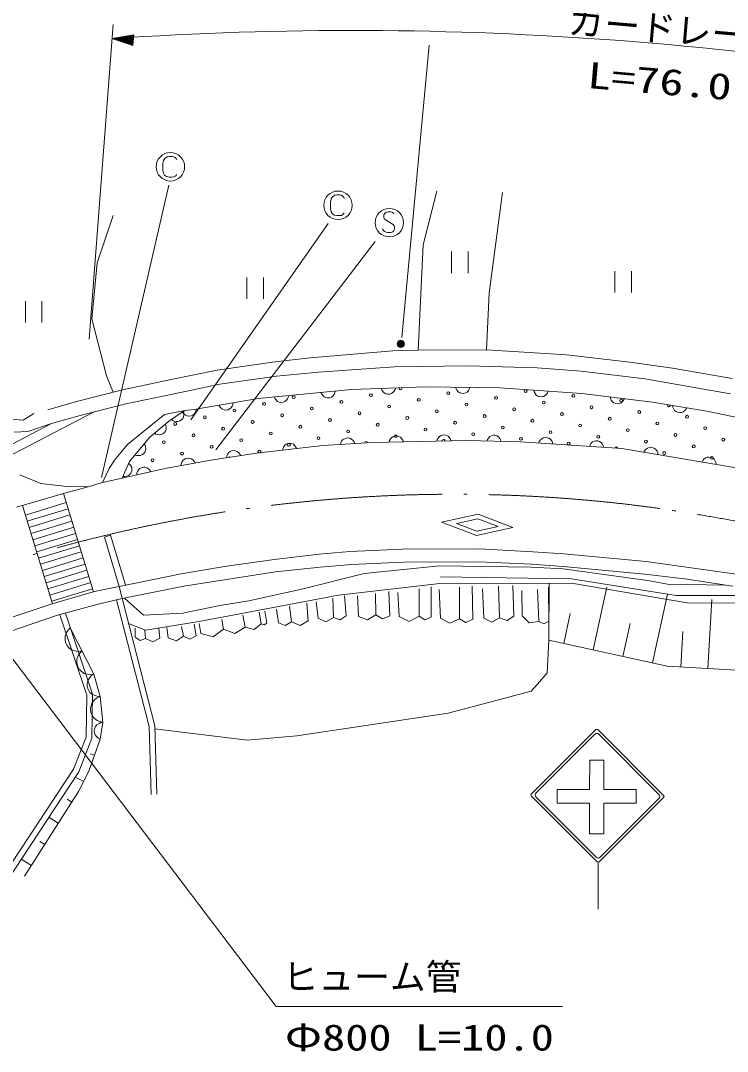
# Model space of a CAD drawing. Units: millimetres, scale not verified. Extents: x 11078 to 651078, y -105989 to 254011.
# Drawn here: x 71293 to 120711, y 138255 to 210272 of the extents above; entities that cross this region are included whole.
import ezdxf
from ezdxf.enums import TextEntityAlignment as Align

# ---------------------------------------------------------------- set-up
doc = ezdxf.new("R2010")
doc.units = ezdxf.units.MM
doc.header["$LTSCALE"] = 1000
doc.linetypes.add('LONG_DASHED_DOTTED', pattern=[15.25, 12, -1.5, 0.25, -1.5])
for name, color, linetype, lineweight in [('S-BGD', 7, 'Continuous', 13), ('S-BGD-HTXT', 6, 'Continuous', 13), ('S-BMK', 2, 'LONG_DASHED_DOTTED', 13)]:
    doc.layers.add(name, color=color, linetype=linetype, lineweight=lineweight)
doc.styles.add('ＭＳ ゴシック', font='')
doc.styles.get('ＭＳ ゴシック').set_extended_font_data('MS Gothic')

# ---------------------------------------------------------------- blocks, each defined once
blk = doc.blocks.new('BUHIN34')
at = {"color": 7, "linetype": 'Continuous', "lineweight": 13}
blk.add_lwpolyline([(-493, 83), (-435, 190), (-359, 276), (-247, 369), (-129, 410), (-7, 425), (146, 399), (256, 345), (354, 268), (432, 143), (475, 37), (493, -83)], dxfattribs=at)
blk = doc.blocks.new('BUHIN35')
at = {"color": 7, "linetype": 'Continuous', "lineweight": 13}
blk.add_lwpolyline([(-499, 32), (-452, 144), (-386, 238), (-284, 341), (-170, 394), (-51, 422), (104, 412), (219, 369), (325, 302), (415, 186), (469, 85), (499, -32)], dxfattribs=at)
blk = doc.blocks.new('BUHIN37')
at = {"color": 7, "linetype": 'Continuous', "lineweight": 13}
blk.add_lwpolyline([(-500, -9), (-462, 106), (-404, 205), (-311, 317), (-202, 379), (-85, 416), (70, 419), (188, 386), (299, 328), (398, 220), (460, 124), (500, 9)], dxfattribs=at)
blk = doc.blocks.new('BUHIN49')
at = {"color": 7, "linetype": 'Continuous', "lineweight": 13}
blk.add_lwpolyline([(498, 48), (469, -70), (419, -173), (335, -292), (231, -362), (117, -408), (-37, -423), (-157, -400), (-272, -350), (-380, -250), (-449, -159), (-498, -48)], dxfattribs=at)
blk = doc.blocks.new('BUHIN141')
at = {"color": 7, "linetype": 'Continuous', "lineweight": 13}
blk.add_lwpolyline([(-411, 808), (-566, 652), (-674, 475), (-772, 227), (-778, 0), (-742, -220), (-615, -471), (-457, -630), (-270, -758), (-12, -825), (193, -838), (411, -808)], dxfattribs=at)
blk = doc.blocks.new('BUHIN168')
at = {"color": 7, "linetype": 'Continuous', "lineweight": 13}
for p, q in [((-578, 750), (-578, -750)), ((574, -750), (574, 750))]:
    blk.add_line(p, q, dxfattribs=at)
blk = doc.blocks.new('BUHIN171')
at = {"color": 7, "linetype": 'Continuous', "lineweight": 13}
blk.add_lwpolyline([(310, 645), (255, 705), (180, 740), (75, 760), (-80, 760), (-210, 725), (-320, 650), (-385, 540), (-390, 425), (-385, 350), (-345, 250), (-275, 195), (270, -120), (330, -210), (370, -335), (360, -455), (325, -550), (255, -640), (100, -685), (-130, -685), (-230, -670), (-325, -625), (-405, -550), (-475, -435)], dxfattribs=at)
blk.add_circle((0, 0), 995, dxfattribs=at)
blk = doc.blocks.new('BUHIN172')
at = {"color": 7, "linetype": 'Continuous', "lineweight": 13}
blk.add_lwpolyline([(440, 475), (400, 570), (330, 640), (235, 695), (120, 725), (-75, 725), (-230, 695), (-390, 585), (-485, 445), (-525, 245), (-525, -245), (-485, -455), (-410, -580), (-265, -685), (-85, -725), (105, -725), (250, -710), (325, -665), (395, -600), (425, -530)], dxfattribs=at)
blk.add_circle((0, 0), 995, dxfattribs=at)
blk = doc.blocks.new('BUHIN173')
at = {"color": 7, "linetype": 'Continuous', "lineweight": 13}
for centre, radius in [((0, 0), 250), ((0, 0), 219), ((0, 0), 188), ((0, 0), 156), ((0, 0), 125), ((0, 0), 93.8), ((0, -1), 62.5), ((0, 0), 31.2)]:
    blk.add_circle(centre, radius, dxfattribs=at)

msp = doc.modelspace()

# ---------------------------------------------------------------- linework, layer by layer
at = {"layer": 'S-BGD'}
for p, q in [((97942, 188134), (99853, 208554)), ((81653, 198777), (76942, 178352)), ((100384, 198354), (99445, 194596)), ((104057, 191222), (104997, 198268)), ((76655, 193357), (77765, 196646)), ((92804, 196093), (83203, 182378)), ((84933, 180291), (96084, 194841)), ((99445, 194596), (99082, 187245)), ((76271, 189429), (76655, 193357)), ((103860, 187260), (104057, 191222)), ((77295, 185457), (76271, 189429)), ((97318, 187200), (99082, 187245)), ((99082, 187245), (103860, 187260)), ((103860, 187260), (109452, 186916)), ((89079, 186424), (91546, 186722)), ((91546, 186722), (97318, 187200)), ((109452, 186916), (113894, 186408)), ((81826, 185187), (85047, 185850)), ((85047, 185850), (89079, 186424)), ((97445, 186087), (92117, 185702)), ((102574, 186155), (97445, 186087)), ((107403, 186019), (102574, 186155)), ((110483, 185770), (107403, 186019)), ((113894, 186408), (116869, 185989)), ((116869, 185989), (121041, 185271)), ((77774, 184313), (77295, 185457)), ((78428, 184480), (81826, 185187)), ((89196, 185430), (85218, 184864)), ((92117, 185702), (89196, 185430)), ((114940, 185249), (110483, 185770)), ((120921, 184207), (114940, 185249)), ((75200, 183656), (78428, 184480)), ((85218, 184864), (82028, 184207)), ((87904, 183859), (94424, 184491)), ((94424, 184491), (99598, 184688)), ((99598, 184688), (104812, 184609)), ((104812, 184609), (110542, 184214)), ((73190, 183081), (75200, 183656)), ((82028, 184207), (78654, 183505)), ((83401, 183108), (87904, 183859)), ((110542, 184214), (115480, 183622)), ((76427, 182937), (65478, 177246)), ((78654, 183505), (75461, 182690)), ((82769, 183029), (81347, 182752)), ((81742, 182358), (82769, 183029)), ((82769, 183029), (83401, 183108)), ((115480, 183622), (119272, 182990)), ((119272, 182990), (123775, 182042)), ((70607, 182433), (71478, 182363)), ((71478, 182363), (72210, 182816)), ((75461, 182690), (73465, 182119)), ((81347, 182752), (78758, 180668)), ((80320, 181173), (81742, 182358)), ((65248, 177859), (73465, 182119)), ((70851, 181527), (71792, 181562)), ((71792, 181562), (73465, 182119)), ((78898, 179474), (80320, 181173)), ((95884, 180807), (92421, 180580)), ((102547, 180934), (95884, 180807)), ((106238, 180833), (102547, 180934)), ((113331, 180378), (106238, 180833)), ((78758, 180668), (77851, 179558)), ((87778, 180049), (84593, 179569)), ((92421, 180580), (87778, 180049)), ((125530, 178330), (113331, 180378)), ((77851, 179558), (77481, 178987)), ((78400, 178305), (78898, 179474)), ((84593, 179569), (81408, 178987)), ((77481, 178987), (77010, 177997)), ((81408, 178987), (78400, 178305)), ((71248, 178545), (72716, 177920)), ((72716, 177920), (74525, 177722)), ((76013, 177697), (77010, 177997)), ((77010, 177997), (78400, 178305)), ((74281, 177234), (71004, 176277)), ((76013, 177697), (74281, 177234)), ((76391, 170358), (74288, 177236)), ((74525, 177722), (76013, 177697)), ((71629, 175728), (74483, 176600)), ((71423, 176403), (73524, 169530)), ((71761, 175298), (74614, 176170)), ((74746, 175740), (71893, 174868)), ((100732, 175225), (103282, 175783)), ((103282, 175783), (105718, 174846)), ((72024, 174437), (74877, 175309)), ((103168, 174288), (100732, 175225)), ((103258, 175471), (101773, 175146)), ((101773, 175146), (103192, 174600)), ((103258, 175471), (104677, 174925)), ((75009, 174879), (72156, 174007)), ((72287, 173577), (75140, 174449)), ((77159, 174183), (77590, 174311)), ((77590, 174311), (78616, 170861)), ((105718, 174846), (103168, 174288)), ((104677, 174925), (103192, 174600)), ((75272, 174018), (72419, 173146)), ((72550, 172716), (75403, 173588)), ((78185, 170732), (77159, 174183)), ((75535, 173158), (72682, 172286)), ((89022, 172625), (92165, 172993)), ((92165, 172993), (94308, 173176)), ((94308, 173176), (97981, 173340)), ((97981, 173340), (103368, 173360)), ((103368, 173360), (107104, 173156)), ((107104, 173156), (109267, 173013)), ((109267, 173013), (115043, 172482)), ((72813, 171855), (75667, 172727)), ((75798, 172297), (72945, 171425)), ((82530, 171625), (85551, 172136)), ((85551, 172136), (89022, 172625)), ((94429, 172280), (92245, 172076)), ((98062, 172443), (94429, 172280)), ((95308, 171648), (100593, 172179)), ((103348, 172464), (98062, 172443)), ((100593, 172179), (107002, 172097)), ((107021, 172301), (103348, 172464)), ((109225, 172137), (107021, 172301)), ((114939, 171607), (109225, 172137)), ((115043, 172482), (121328, 171605)), ((73076, 170994), (75930, 171867)), ((76061, 171436), (73208, 170564)), ((78177, 170731), (82530, 171625)), ((89123, 171750), (82695, 170750)), ((92245, 172076), (89123, 171750)), ((91042, 170566), (95308, 171648)), ((109816, 171280), (100654, 171403)), ((107002, 172097), (109226, 171974)), ((109226, 171974), (115287, 171138)), ((117899, 171240), (114939, 171607)), ((73340, 170134), (76193, 171006)), ((76462, 170379), (78177, 170731)), ((78177, 170731), (80672, 161004)), ((82695, 170750), (78392, 169895)), ((93521, 170122), (100614, 170940)), ((100000, 168589), (100000, 170702)), ((100614, 170940), (109811, 170976)), ((102905, 168444), (102857, 170750)), ((104784, 168541), (104712, 170750)), ((105768, 168661), (105720, 170798)), ((108234, 166979), (108252, 170970)), ((109811, 170976), (117902, 169596)), ((117123, 170117), (109816, 171280)), ((111337, 166304), (112289, 170685)), ((115287, 171138), (116532, 170893)), ((116532, 170893), (120596, 170825)), ((121082, 170750), (117899, 171240)), ((76324, 170576), (73471, 169703)), ((73579, 169548), (76462, 170379)), ((83774, 168287), (93521, 170122)), ((87246, 169730), (91042, 170566)), ((94056, 168685), (93936, 170077)), ((94921, 168637), (94849, 170077)), ((96122, 168757), (96098, 170245)), ((97106, 168685), (97034, 170390)), ((97767, 168637), (97671, 170318)), ((99159, 168661), (99159, 170582)), ((100648, 168517), (100552, 170534)), ((101969, 168469), (101969, 170678)), ((103679, 168517), (103583, 170582)), ((106369, 168685), (106345, 170462)), ((107521, 168300), (107425, 170534)), ((108218, 168324), (108194, 170678)), ((115474, 165405), (116514, 170189)), ((123369, 170117), (117123, 170117)), ((69181, 168082), (73579, 169548)), ((73872, 168721), (76707, 169503)), ((76707, 169503), (78392, 169895)), ((80274, 160947), (78002, 169804)), ((78557, 169928), (79878, 168729)), ((82633, 168872), (85226, 169403)), ((85226, 169403), (87246, 169730)), ((90233, 168276), (90089, 169357)), ((91409, 168348), (91313, 169573)), ((92087, 168517), (91967, 169669)), ((93168, 168565), (93120, 169909)), ((117902, 169596), (125448, 169559)), ((119334, 165007), (119629, 169836)), ((69557, 167266), (73872, 168721)), ((74037, 168766), (75925, 163146)), ((74423, 168873), (76326, 163208)), ((79878, 168729), (82633, 168872)), ((86991, 167892), (86823, 168733)), ((88120, 168132), (87975, 168949)), ((88504, 168180), (88360, 169021)), ((89320, 168204), (89176, 169141)), ((92640, 168270), (93168, 168565)), ((93168, 168565), (93642, 168402)), ((93642, 168402), (94056, 168685)), ((94921, 168637), (95551, 168396)), ((95551, 168396), (96122, 168757)), ((96122, 168757), (96596, 168475)), ((96596, 168475), (97106, 168685)), ((97767, 168637), (98469, 168300)), ((98469, 168300), (99159, 168661)), ((99159, 168661), (99562, 168414)), ((99562, 168414), (100000, 168589)), ((104237, 168252), (104784, 168541)), ((104784, 168541), (105306, 168354)), ((105306, 168354), (105768, 168661)), ((106369, 168685), (106849, 168204)), ((109269, 166754), (109723, 168844)), ((74768, 167847), (76413, 164616)), ((78840, 168148), (80030, 167688)), ((79307, 167196), (79307, 167820)), ((80030, 167688), (83774, 168287)), ((81612, 167148), (81516, 167868)), ((82693, 167268), (82548, 167940)), ((83557, 167292), (83437, 168108)), ((83893, 167460), (83773, 168156)), ((85478, 167748), (85358, 168420)), ((86271, 167442), (86991, 167892)), ((86991, 167892), (87615, 167730)), ((87615, 167730), (88120, 168132)), ((88120, 168132), (88324, 168060)), ((88324, 168060), (88504, 168180)), ((89320, 168204), (89794, 168012)), ((89794, 168012), (90233, 168276)), ((90233, 168276), (90839, 168018)), ((90839, 168018), (91409, 168348)), ((92087, 168517), (92640, 168270)), ((100648, 168517), (101297, 168162)), ((101297, 168162), (101969, 168469)), ((101969, 168469), (102431, 168222)), ((102431, 168222), (102905, 168444)), ((103679, 168517), (104237, 168252)), ((106849, 168204), (107521, 168300)), ((107521, 168300), (107875, 168138)), ((107875, 168138), (108218, 168324)), ((113405, 165855), (113904, 168146)), ((79307, 167196), (79643, 166968)), ((79643, 166968), (80027, 167100)), ((80027, 167100), (79979, 167652)), ((80027, 167100), (80537, 166860)), ((80537, 166860), (81036, 167124)), ((81036, 167124), (80964, 167796)), ((81612, 167148), (82182, 166938)), ((82182, 166938), (82693, 167268)), ((82693, 167268), (83131, 167064)), ((83131, 167064), (83557, 167292)), ((83893, 167460), (84758, 167208)), ((84758, 167208), (85478, 167748)), ((85478, 167748), (86271, 167442)), ((117450, 165123), (117600, 167585)), ((108234, 166979), (108107, 164708)), ((116508, 165180), (108234, 166979)), ((122159, 164835), (116508, 165180)), ((76413, 164616), (76853, 163052)), ((108107, 164708), (107435, 163908)), ((107435, 163908), (106981, 163418)), ((75876, 160214), (75925, 163146)), ((76326, 163208), (76275, 160135)), ((76853, 163052), (77049, 161244)), ((106981, 163418), (101196, 161888)), ((101196, 161888), (90616, 160307)), ((77049, 161244), (76853, 160071)), ((80420, 156207), (80274, 160947)), ((80672, 161004), (80820, 156219)), ((87132, 160003), (80679, 160781)), ((111508, 160740), (107006, 156238)), ((116251, 156139), (111649, 160740)), ((74996, 157966), (75876, 160214)), ((76275, 160135), (75353, 157781)), ((76853, 160071), (76071, 157824)), ((90616, 160307), (87132, 160003)), ((111437, 160415), (107331, 156309)), ((115926, 156209), (111720, 160415)), ((76462, 158947), (76175, 159047)), ((111070, 156546), (111092, 158611)), ((111092, 158611), (112091, 158611)), ((112068, 156546), (112068, 158599)), ((70012, 150396), (74996, 157966)), ((75353, 157781), (70346, 150176)), ((76071, 157824), (75338, 156406)), ((75705, 157115), (75115, 157420)), ((75338, 156406), (71576, 150493)), ((108810, 155593), (108810, 156546)), ((108810, 156546), (111070, 156546)), ((112068, 156546), (114328, 156546)), ((114328, 155593), (114328, 156546)), ((74868, 155667), (74549, 155871)), ((107006, 156097), (111607, 151495)), ((107331, 156026), (111537, 151820)), ((108810, 155593), (111070, 155593)), ((111070, 155593), (111070, 153447)), ((111749, 151495), (116251, 155997)), ((115926, 155926), (111819, 151820)), ((112068, 155593), (114328, 155593)), ((112068, 153447), (112068, 155593)), ((73927, 154189), (73265, 154610)), ((111070, 153447), (112068, 153447)), ((72987, 152711), (72644, 152929)), ((72046, 151233), (71338, 151683)), ((111679, 151466), (111679, 148191))]:
    msp.add_line(p, q, dxfattribs=at)
for points in [[(97511, 184609), (97475, 184492), (97419, 184393), (97328, 184279), (97221, 184215), (97105, 184175), (96950, 184170), (96831, 184200), (96719, 184256), (96617, 184362), (96553, 184457), (96512, 184571)], [(102705, 184641), (102664, 184527), (102602, 184430), (102505, 184322), (102395, 184264), (102277, 184230), (102122, 184233), (102005, 184269), (101896, 184331), (101800, 184443), (101741, 184541), (101705, 184657)], [(108176, 184378), (108128, 184266), (108062, 184172), (107960, 184069), (107846, 184017), (107726, 183990), (107571, 184001), (107457, 184044), (107351, 184111), (107261, 184228), (107208, 184329), (107179, 184446)], [(113508, 183859), (113454, 183749), (113383, 183660), (113276, 183562), (113159, 183515), (113038, 183494), (112885, 183513), (112772, 183562), (112670, 183634), (112586, 183755), (112538, 183859), (112515, 183978)], [(82674, 182967), (82703, 182849), (82707, 182735), (82687, 182591), (82628, 182480), (82549, 182387), (82419, 182302), (82302, 182267), (82177, 182257), (82035, 182296), (81931, 182344), (81837, 182420)], [(83581, 183131), (83556, 183012), (83508, 182908), (83428, 182787), (83326, 182714), (83214, 182664), (83060, 182645), (82939, 182665), (82822, 182711), (82712, 182808), (82640, 182897), (82589, 183007)], [(86146, 183566), (86125, 183446), (86082, 183340), (86006, 183216), (85908, 183138), (85797, 183085), (85645, 183059), (85523, 183074), (85405, 183115), (85290, 183208), (85215, 183294), (85159, 183401)], [(117869, 183224), (117811, 183117), (117736, 183031), (117624, 182938), (117505, 182897), (117384, 182881), (117231, 182907), (117121, 182961), (117022, 183038), (116944, 183162), (116901, 183269), (116883, 183388)], [(81415, 182086), (81458, 181972), (81474, 181858), (81472, 181713), (81426, 181596), (81358, 181494), (81239, 181395), (81126, 181347), (81003, 181322), (80858, 181345), (80749, 181381), (80647, 181445)], [(93653, 180661), (93686, 180778), (93739, 180880), (93827, 180996), (93933, 181063), (94048, 181105), (94202, 181115), (94322, 181088), (94436, 181035), (94540, 180932), (94606, 180839), (94651, 180726)], [(103893, 180897), (103936, 181011), (103998, 181107), (104096, 181214), (104208, 181271), (104326, 181303), (104481, 181299), (104598, 181260), (104706, 181197), (104801, 181085), (104858, 180986), (104892, 180870)], [(79930, 180707), (79992, 180603), (80029, 180494), (80052, 180351), (80027, 180228), (79979, 180115), (79879, 179996), (79777, 179929), (79660, 179883), (79514, 179879), (79400, 179895), (79288, 179940)], [(85691, 179734), (85714, 179854), (85759, 179959), (85836, 180082), (85936, 180158), (86047, 180210), (86200, 180233), (86322, 180216), (86439, 180173), (86552, 180079), (86626, 179992), (86680, 179883)], [(89603, 180258), (89629, 180376), (89678, 180480), (89760, 180600), (89862, 180672), (89975, 180720), (90129, 180738), (90250, 180717), (90366, 180670), (90475, 180571), (90546, 180481), (90596, 180371)], [(78845, 179350), (78935, 179268), (79001, 179174), (79065, 179044), (79077, 178919), (79063, 178797), (79003, 178655), (78924, 178560), (78826, 178483), (78687, 178436), (78573, 178419), (78453, 178430)], [(82509, 179188), (82527, 179309), (82569, 179415), (82643, 179541), (82740, 179619), (82849, 179675), (83002, 179703), (83124, 179689), (83243, 179650), (83358, 179559), (83435, 179474), (83492, 179368)], [(79416, 178535), (79430, 178656), (79467, 178765), (79535, 178893), (79629, 178976), (79736, 179036), (79887, 179070), (80009, 179062), (80130, 179028), (80249, 178942), (80329, 178861), (80391, 178757)], [(76413, 164616), (76250, 164507), (76124, 164370), (75995, 164169), (75949, 163971), (75942, 163771), (76011, 163528), (76121, 163361), (76263, 163215), (76478, 163111), (76656, 163064), (76853, 163052)], [(76853, 163052), (76653, 162962), (76488, 162834), (76308, 162637), (76221, 162426), (76176, 162206), (76207, 161926), (76297, 161721), (76427, 161534), (76645, 161379), (76833, 161294), (77049, 161244)], [(77049, 161244), (76906, 161223), (76780, 161171), (76632, 161079), (76540, 160961), (76473, 160831), (76443, 160649), (76464, 160504), (76513, 160363), (76623, 160227), (76726, 160141), (76853, 160071)]]:
    msp.add_lwpolyline(points, dxfattribs=at)
for centre in [(106604, 184386), (90385, 183968), (93723, 183638), (95791, 184107), (99129, 183777), (101198, 184247), (104536, 183916), (107874, 183586), (109942, 184055), (113280, 183725), (86247, 183030), (88316, 183499), (91654, 183169), (94992, 182838), (97060, 183308), (100398, 182977), (102467, 183447), (105805, 183117), (111211, 183256), (114549, 182925), (84179, 182560), (87516, 182230), (89585, 182699), (92923, 182369), (98330, 182508), (101667, 182178), (103736, 182647), (107074, 182317), (109143, 182786), (112480, 182456), (115818, 182126), (117887, 182595), (82110, 182091), (85448, 181761), (88786, 181430), (90854, 181900), (94192, 181569), (96261, 182039), (99599, 181708), (105005, 181848), (108343, 181517), (110412, 181987), (113749, 181656), (119156, 181795), (81310, 180822), (83379, 181291), (86717, 180961), (92123, 181100), (97530, 181239), (102936, 181378), (106274, 181048), (109612, 180718), (111681, 181187), (115019, 180857), (117087, 181326), (120425, 180996), (82579, 180022), (84648, 180492), (90055, 180631), (116288, 180057), (118356, 180526), (80511, 179553), (119625, 179727)]:
    msp.add_circle(centre, 99.5, dxfattribs=at)
for centre, radius, start, end in [((97860, 184577), 99.5, 155.1665, 29.20507), ((103267, 184716), 99.5, 235.732, 302.5318), ((116618, 183395), 99.5, 148.67287, 12.40249), ((95461, 180770), 99.5, 9.51057, 178.00642), ((100868, 180909), 99.5, 357.19445, 184.97919), ((87986, 180161), 99.5, 304.50735, 248.54023), ((112950, 180387), 99.5, 4.93808, 167.72053), ((85917, 179692), 99.5, 58.09651, 139.05414), ((111578, 160670), 100, 45, 135), ((111578, 160274), 200, 45, 135), ((107472, 156168), 200, 135, 225), ((107076, 156168), 100, 135, 225), ((115784, 156068), 200, 315, 45), ((116180, 156068), 100, 315, 45), ((111678, 151962), 200, 225, 315), ((111678, 151566), 100, 225, 315)]:
    msp.add_arc(centre, radius, start, end, dxfattribs=at)
at = {"layer": 'S-BGD-HTXT'}
for p, q in [((76079, 188010), (77754, 210012)), ((68137, 169073), (89160, 141395)), ((89160, 141395), (109181, 141395))]:
    msp.add_line(p, q, dxfattribs=at)
for points in [[(77678, 209015), (79146, 208527), (79203, 209275)], [(77985, 208991), (79101, 209170), (79061, 208646)], [(78135, 208980), (79040, 209118), (79009, 208707)], [(78288, 208968), (78980, 209066), (78957, 208767)], [(78437, 208957), (78919, 209014), (78905, 208827)]]:
    msp.add_lwpolyline(points, close=True, dxfattribs=at)
for points in [[(77832, 209003), (79161, 209221), (79113, 208586), (77835, 209003)], [(78856, 208925), (78591, 208945), (78859, 208962), (78853, 208888), (78591, 208945)]]:
    msp.add_lwpolyline(points, dxfattribs=at)
msp.add_arc((94480, -37624), 247210, 77.39658, 93.89697, dxfattribs=at)
at = {"layer": 'S-BMK'}
for centre, radius, start, end in [((101584, 72519), 104662, 82.096, 119.56802), ((89844, 840), 177283, 71.8623, 81.52352)]:
    msp.add_arc(centre, radius, start, end, dxfattribs=at)

# ---------------------------------------------------------------- block references
at = {"layer": 'S-BGD'}
for name, p in [('BUHIN172', (81767, 200060)), ('BUHIN172', (93486, 197371)), ('BUHIN171', (97072, 196154)), ('BUHIN168', (102006, 193380)), ('BUHIN168', (87693, 191580)), ('BUHIN168', (113428, 192015)), ('BUHIN168', (72209, 189929)), ('BUHIN173', (97877, 187693)), ('BUHIN49', (92794, 184333)), ('BUHIN49', (89534, 184017)), ('BUHIN37', (97550, 180839)), ('BUHIN37', (100881, 180902)), ('BUHIN35', (108011, 180719)), ('BUHIN35', (111558, 180491)), ('BUHIN34', (115364, 180036)), ('BUHIN34', (119430, 179354)), ('BUHIN141', (75179, 167039)), ('BUHIN141', (76002, 165424))]:
    msp.add_blockref(name, p, dxfattribs=at)

# ---------------------------------------------------------------- texts
at = {"layer": 'S-BGD-HTXT', "style": 'ＭＳ ゴシック'}
msp.add_text('ガードレール ', height=1833, rotation=355.1, dxfattribs=at).set_placement((109502, 208828), align=Align.BOTTOM_LEFT)
at = {"layer": 'S-BGD-HTXT', "style": 'ＭＳ ゴシック', "width": 1.35}
msp.add_text('L=76.0', height=1833, rotation=355.1, dxfattribs=at).set_placement((110814, 205022), align=Align.BOTTOM_LEFT)
at = {"layer": 'S-BGD-HTXT', "style": 'ＭＳ ゴシック'}
msp.add_text('ヒューム管', height=1833, dxfattribs=at).set_placement((89613, 142000), align=Align.BOTTOM_LEFT)
at = {"layer": 'S-BGD-HTXT', "style": 'ＭＳ ゴシック', "width": 1.3}
msp.add_text('Φ800 L=10.0', height=1833, dxfattribs=at).set_placement((89765, 137765), align=Align.BOTTOM_LEFT)

doc.saveas('drawing.dxf')
